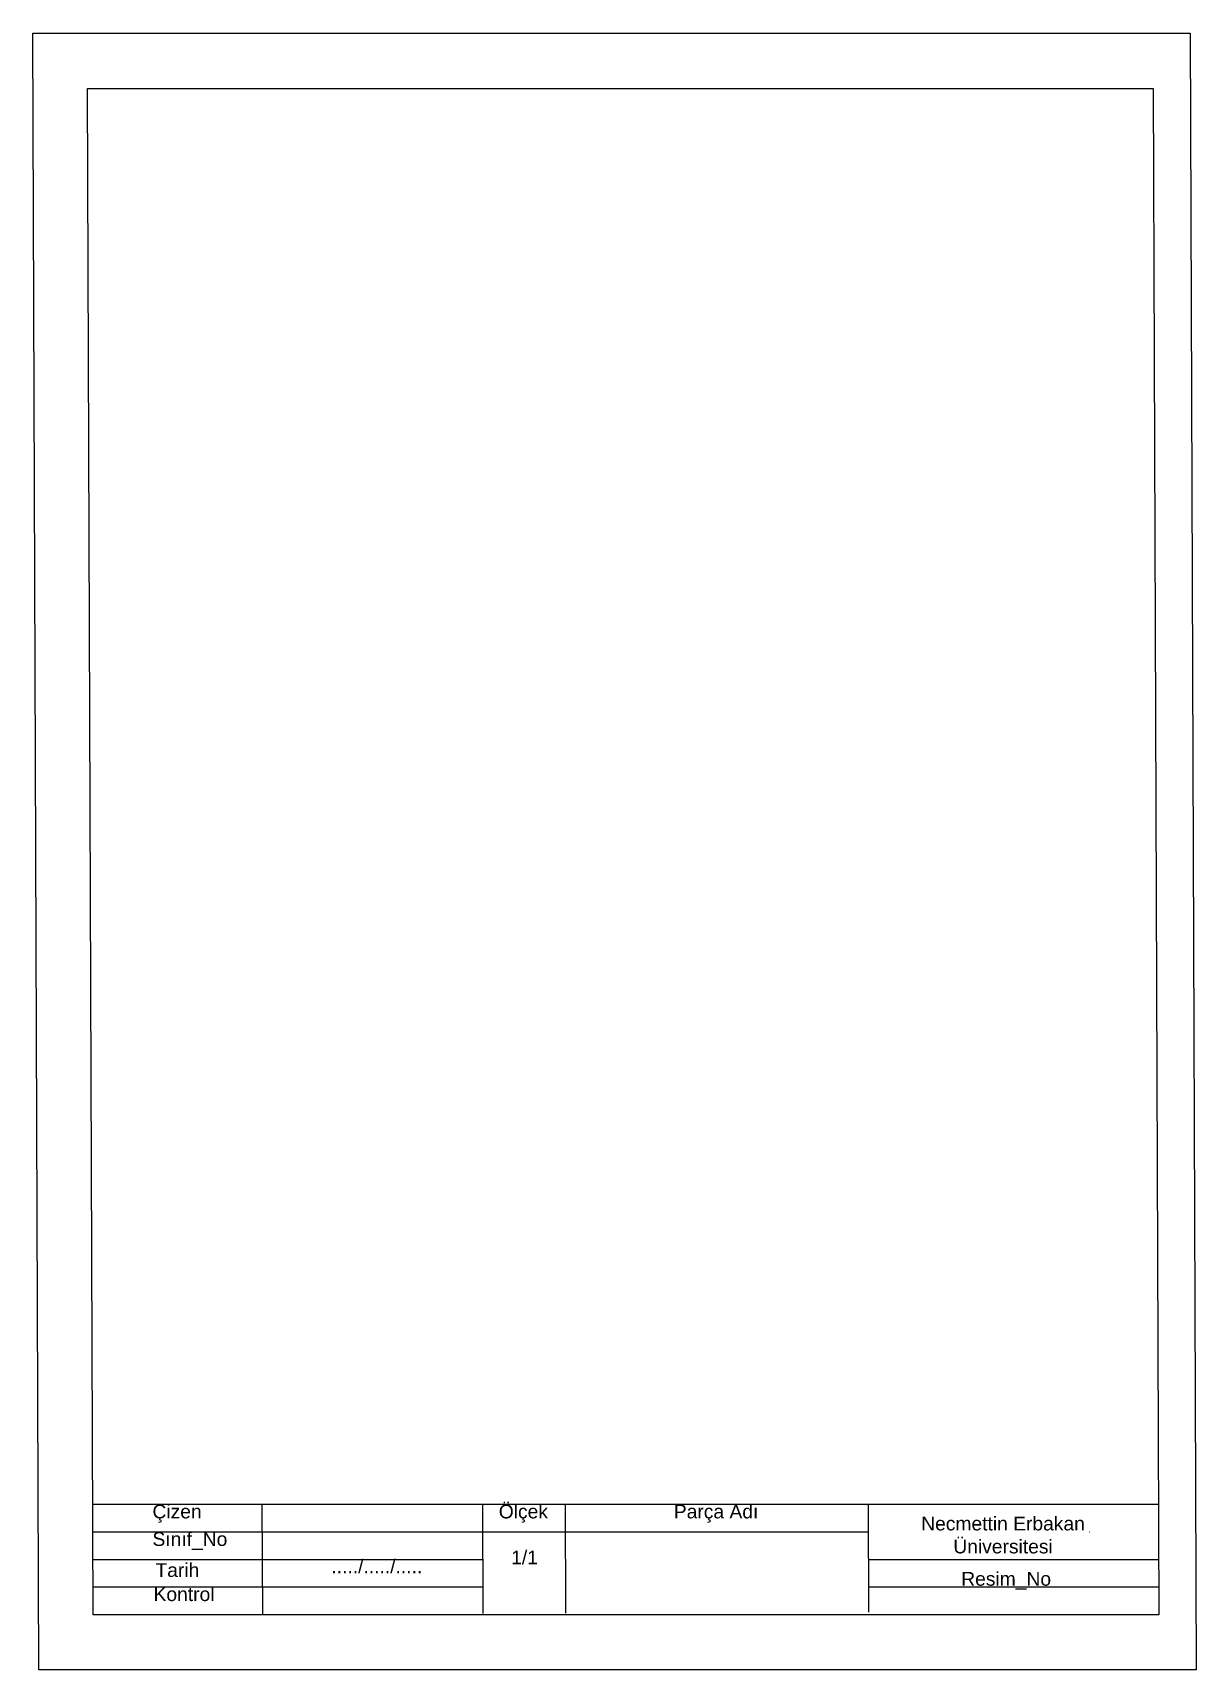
# Model space of a CAD drawing. Header units: millimetres. Extents: x 5569 to 36410, y 3219 to 11973.
# Drawn here: x 34590.7 to 34801.8, y 4685 to 4982.1 of the extents above.
import ezdxf

# ---------------------------------------------------------------- set-up
doc = ezdxf.new("R2010")
doc.units = ezdxf.units.MM
doc.linetypes.add('HIDDEN2', pattern=[4.7625, 3.175, -1.5875])
doc.layers.add('deafult', color=7, linetype='Continuous', plot=False)
doc.styles.get("Standard").update_dxf_attribs({"font": 'arial.ttf'})

msp = doc.modelspace()

# ---------------------------------------------------------------- linework, layer by layer
for p, q in [((34615.718, 4982.041), (34615.717, 4982.134)), ((34590.718, 4972.041), (34590.755, 4972.041)), ((34600.626, 4972.041), (34793.998, 4972.041)), ((34601.664, 4695.043), (34600.626, 4972.041)), ((34793.998, 4972.041), (34795.035, 4695.043)), ((34795.035, 4715.043), (34601.664, 4715.043)), ((34632.438, 4695.118), (34632.364, 4715.043)), ((34672.438, 4695.267), (34672.364, 4715.043)), ((34687.438, 4695.324), (34687.364, 4715.043)), ((34742.437, 4695.53), (34742.364, 4715.043)), ((34742.383, 4710.043), (34601.607, 4710.043)), ((34782.438, 4710.043), (34782.382, 4710.043)), ((34672.42, 4705.043), (34601.645, 4705.043)), ((34794.998, 4705.043), (34742.402, 4705.043)), ((34672.42, 4700.043), (34601.645, 4700.043)), ((34782.438, 4700.043), (34742.421, 4700.043)), ((34795.017, 4700.043), (34742.421, 4700.043)), ((34795.035, 4695.043), (34601.664, 4695.043)), ((34786.83, 4685.043), (34786.83, 4684.986))]:
    msp.add_line(p, q)
at = {"layer": 'deafult'}
for p, q in [((34590.718, 4982.041), (34800.718, 4982.041)), ((34591.83, 4685.043), (34590.718, 4982.041)), ((34800.718, 4982.041), (34801.83, 4685.043)), ((34590.718, 4972.041), (34590.755, 4972.041)), ((34801.83, 4695.043), (34801.793, 4695.043)), ((34801.83, 4695.043), (34801.793, 4695.043)), ((34801.83, 4685.043), (34591.83, 4685.043))]:
    msp.add_line(p, q, dxfattribs=at)

# ---------------------------------------------------------------- texts
at = {"linetype": 'HIDDEN2', "char_height": 2.5, "attachment_point": 1}
for s, width, heights, insert in [('Çizen', 19.92523, [0], (34612.438, 4715.043)), ('Ölçek', 15.03704, [0], (34675.274, 4715.043)), ('\\pxqc;Parça Adı', 54.68837, [5.233], (34687.364, 4715.043)), ('\\pxqc;Necmettin Erbakan Üniversitesi', 40.07372, [0], (34746.735, 4712.86)), ('1/1', 12.43859, [0], (34677.522, 4706.71)), ('...../...../.....', 40.01915, [0], (34644.903, 4705.08)), ('Resim_No', 39.17638, [0], (34759.189, 4702.828))]:
    msp.add_mtext_dynamic_manual_height_columns(s, width=width, gutter_width=12.5, heights=heights, dxfattribs=dict(at, insert=insert))
at = {"char_height": 2.5, "attachment_point": 1}
for s, width, insert in [('Sınıf_No', 19.96254, (34612.438, 4710.043)), ('Tarih', 19.99986, (34612.977, 4704.414)), ('Kontrol', 19.99986, (34612.638, 4700.043))]:
    msp.add_mtext_dynamic_manual_height_columns(s, width=width, gutter_width=12.5, heights=[0], dxfattribs=dict(at, insert=insert))

doc.saveas('drawing.dxf')
